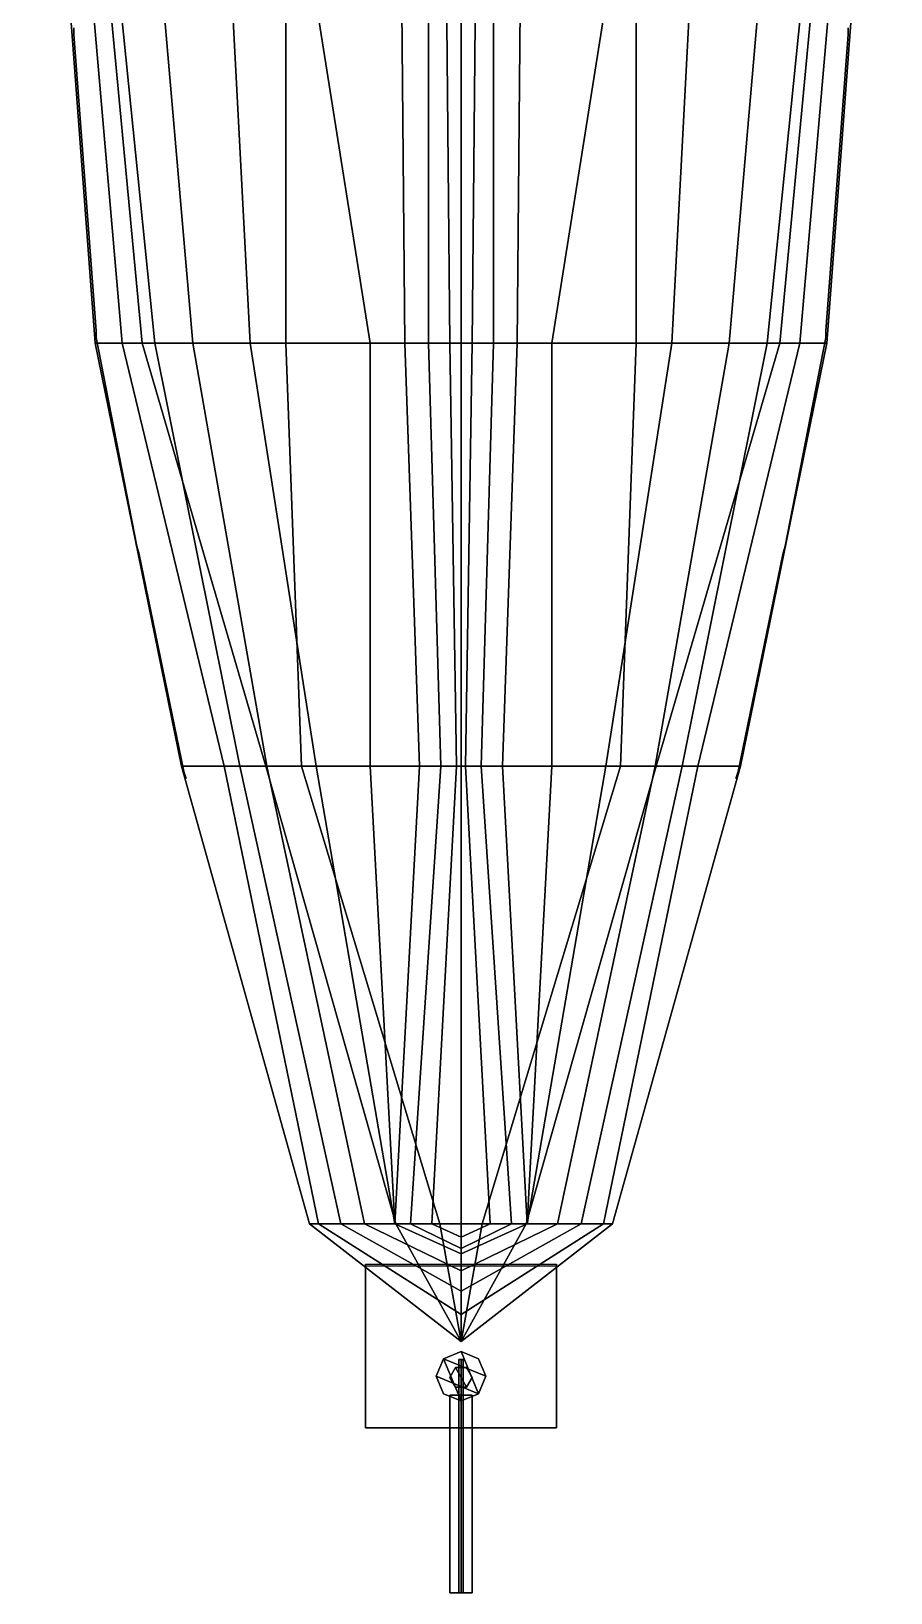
# Model space of a CAD drawing. Extents: x -4.6 to 4.6, y -46 to 43.8.
# Drawn here: x -3.83 to 3.83, y -46.04 to -32.12 of the extents above; entities that cross this region are included whole.
import ezdxf

# ---------------------------------------------------------------- set-up
doc = ezdxf.new("R2010")
doc.units = 0
doc.layers.get('0').update_dxf_attribs({"linetype": 'CONTINUOUS'})
doc.layers.add('RAILINGS', color=6, linetype='CONTINUOUS')

msp = doc.modelspace()

# ---------------------------------------------------------------- linework, layer by layer
for points in [[(-3.83, -27.28, 2.93), (-3.68, -27.28, 0.64), (-3.02, -34.9, 0.98), (-3.26, -34.9, 2.88)], [(-3.56, -27.28, 2.98), (-3.83, -27.28, 2.93), (-3.26, -34.9, 2.88), (-2.84, -34.9, 3.01)], [(-3.68, -27.28, 0.64), (-3.5, -27.28, 0.21), (-2.73, -34.9, 0.33), (-3.02, -34.9, 0.98)], [(-1.56, -27.28, 3.08), (-3.56, -27.28, 2.98), (-2.84, -34.9, 3.01), (-1.56, -34.9, 3.08)], [(-3.5, -27.28, 0.21), (-3.05, -27.28, -0.38), (-2.39, -34.9, -0.1), (-2.73, -34.9, 0.33)], [(-3.05, -27.28, -0.38), (-2.28, -27.28, -1.06), (-1.88, -34.9, -0.45), (-2.39, -34.9, -0.1)], [(-2.28, -27.28, -1.06), (-2.02, -27.28, -1.47), (-0.81, -34.9, -0.98), (-1.88, -34.9, -0.45)], [(-2.02, -27.28, -1.47), (-0.57, -27.28, -2.75), (-0.5, -34.9, -1.2), (-0.81, -34.9, -0.98)], [(0, -27.28, 3.08), (-1.56, -27.28, 3.08), (-1.56, -34.9, 3.08), (0, -34.9, 3.08)], [(-0.57, -27.28, -2.75), (-0.29, -27.28, -3.12), (-0.29, -34.9, -1.47), (-0.5, -34.9, -1.2)], [(-0.29, -27.28, -3.12), (-0.17, -27.28, -3.37), (-0.1, -34.9, -1.79), (-0.29, -34.9, -1.47)], [(0, -34.9, -2.04), (-0.1, -34.9, -1.79), (-0.17, -27.28, -3.37), (0, -27.28, -3.48)], [(0, -34.9, 3.08), (1.56, -34.9, 3.08), (1.56, -27.28, 3.08), (0, -27.28, 3.08)], [(0, -27.28, -3.48), (0.17, -27.28, -3.37), (0.1, -34.9, -1.79), (0, -34.9, -2.04)], [(0.29, -34.9, -1.47), (0.1, -34.9, -1.79), (0.17, -27.28, -3.37), (0.29, -27.28, -3.12)], [(0.5, -34.9, -1.2), (0.29, -34.9, -1.47), (0.29, -27.28, -3.12), (0.57, -27.28, -2.75)], [(0.81, -34.9, -0.98), (0.5, -34.9, -1.2), (0.57, -27.28, -2.75), (2.02, -27.28, -1.47)], [(1.88, -34.9, -0.45), (0.81, -34.9, -0.98), (2.02, -27.28, -1.47), (2.28, -27.28, -1.06)], [(1.56, -34.9, 3.08), (2.84, -34.9, 3.01), (3.56, -27.28, 2.98), (1.56, -27.28, 3.08)], [(2.39, -34.9, -0.1), (1.88, -34.9, -0.45), (2.28, -27.28, -1.06), (3.05, -27.28, -0.38)], [(2.73, -34.9, 0.33), (2.39, -34.9, -0.1), (3.05, -27.28, -0.38), (3.5, -27.28, 0.21)], [(3.02, -34.9, 0.98), (2.73, -34.9, 0.33), (3.5, -27.28, 0.21), (3.68, -27.28, 0.64)], [(2.84, -34.9, 3.01), (3.26, -34.9, 2.88), (3.83, -27.28, 2.93), (3.56, -27.28, 2.98)], [(3.26, -34.9, 2.88), (3.02, -34.9, 0.98), (3.68, -27.28, 0.64), (3.83, -27.28, 2.93)], [(-3.26, -34.9, 2.88), (-3.02, -34.9, 0.98), (-2.11, -38.67, 0.98), (-2.49, -38.67, 2.89)], [(-2.84, -34.9, 3.01), (-3.26, -34.9, 2.88), (-2.49, -38.67, 2.89), (-1.74, -38.67, 3.05)], [(-3.02, -34.9, 0.98), (-2.73, -34.9, 0.33), (-1.97, -38.67, 0.58), (-2.11, -38.67, 0.98)], [(-1.56, -34.9, 3.08), (-2.84, -34.9, 3.01), (-1.74, -38.67, 3.05), (-1.42, -38.67, 3.08)], [(-2.73, -34.9, 0.33), (-2.39, -34.9, -0.1), (-1.73, -38.67, 0.2), (-1.97, -38.67, 0.58)], [(-2.39, -34.9, -0.1), (-1.88, -34.9, -0.45), (-1.29, -38.67, -0.25), (-1.73, -38.67, 0.2)], [(-1.88, -34.9, -0.45), (-0.81, -34.9, -0.98), (-0.81, -38.67, -0.56), (-1.29, -38.67, -0.25)], [(0, -34.9, 3.08), (-1.56, -34.9, 3.08), (-1.42, -38.67, 3.08), (0, -38.67, 3.08)], [(-0.81, -34.9, -0.98), (-0.5, -34.9, -1.2), (-0.37, -38.67, -0.71), (-0.81, -38.67, -0.56)], [(-0.5, -34.9, -1.2), (-0.29, -34.9, -1.47), (-0.18, -38.67, -0.84), (-0.37, -38.67, -0.71)], [(-0.29, -34.9, -1.47), (-0.1, -34.9, -1.79), (-0.04, -38.67, -1.05), (-0.18, -38.67, -0.84)], [(0, -38.67, -1.06), (-0.04, -38.67, -1.05), (-0.1, -34.9, -1.79), (0, -34.9, -2.04)], [(0, -38.67, 3.08), (1.42, -38.67, 3.08), (1.56, -34.9, 3.08), (0, -34.9, 3.08)], [(0, -34.9, -2.04), (0.1, -34.9, -1.79), (0.04, -38.67, -1.05), (0, -38.67, -1.06)], [(0.18, -38.67, -0.84), (0.04, -38.67, -1.05), (0.1, -34.9, -1.79), (0.29, -34.9, -1.47)], [(0.37, -38.67, -0.71), (0.18, -38.67, -0.84), (0.29, -34.9, -1.47), (0.5, -34.9, -1.2)], [(0.81, -38.67, -0.56), (0.37, -38.67, -0.71), (0.5, -34.9, -1.2), (0.81, -34.9, -0.98)], [(1.29, -38.67, -0.25), (0.81, -38.67, -0.56), (0.81, -34.9, -0.98), (1.88, -34.9, -0.45)], [(1.73, -38.67, 0.2), (1.29, -38.67, -0.25), (1.88, -34.9, -0.45), (2.39, -34.9, -0.1)], [(1.42, -38.67, 3.08), (1.74, -38.67, 3.05), (2.84, -34.9, 3.01), (1.56, -34.9, 3.08)], [(1.97, -38.67, 0.58), (1.73, -38.67, 0.2), (2.39, -34.9, -0.1), (2.73, -34.9, 0.33)], [(1.74, -38.67, 3.05), (2.49, -38.67, 2.89), (3.26, -34.9, 2.88), (2.84, -34.9, 3.01)], [(2.11, -38.67, 0.98), (1.97, -38.67, 0.58), (2.73, -34.9, 0.33), (3.02, -34.9, 0.98)], [(2.49, -38.67, 2.89), (2.11, -38.67, 0.98), (3.02, -34.9, 0.98), (3.26, -34.9, 2.88)], [(-2.49, -38.67, 2.89), (-2.11, -38.67, 0.98), (-1.27, -42.75, 1.81), (-1.35, -42.75, 2.88)], [(-1.74, -38.67, 3.05), (-2.49, -38.67, 2.89), (-1.35, -42.75, 2.88), (-0.58, -42.75, 3.05)], [(-2.11, -38.67, 0.98), (-1.97, -38.67, 0.58), (-1.07, -42.75, 1.07), (-1.27, -42.75, 1.81)], [(-1.97, -38.67, 0.58), (-1.73, -38.67, 0.2), (-0.86, -42.75, 0.65), (-1.07, -42.75, 1.07)], [(-1.42, -38.67, 3.08), (-1.74, -38.67, 3.05), (-0.58, -42.75, 3.05), (-0.19, -42.75, 3.08)], [(-1.73, -38.67, 0.2), (-1.29, -38.67, -0.25), (-0.59, -42.75, 0.28), (-0.86, -42.75, 0.65)], [(0, -38.67, 3.08), (-1.42, -38.67, 3.08), (-0.19, -42.75, 3.08), (0, -42.75, 3.08)], [(-1.29, -38.67, -0.25), (-0.81, -38.67, -0.56), (-0.59, -42.75, 0.28)], [(-0.81, -38.67, -0.56), (-0.37, -38.67, -0.71), (-0.59, -42.75, 0.28)], [(-0.37, -38.67, -0.71), (-0.18, -38.67, -0.84), (-0.45, -42.75, 0.14), (-0.59, -42.75, 0.28)], [(-0.18, -38.67, -0.84), (-0.04, -38.67, -1.05), (-0.26, -42.75, 0.03), (-0.45, -42.75, 0.14)], [(-0.04, -38.67, -1.05), (0, -38.67, -1.06), (0, -42.75, -0.07), (-0.26, -42.75, 0.03)], [(0.26, -42.75, 0.03), (0, -42.75, -0.07), (0, -38.67, -1.06), (0.04, -38.67, -1.05)], [(0, -42.75, 3.08), (0.19, -42.75, 3.08), (1.42, -38.67, 3.08), (0, -38.67, 3.08)], [(0.45, -42.75, 0.14), (0.26, -42.75, 0.03), (0.04, -38.67, -1.05), (0.18, -38.67, -0.84)], [(0.59, -42.75, 0.28), (0.45, -42.75, 0.14), (0.18, -38.67, -0.84), (0.37, -38.67, -0.71)], [(0.19, -42.75, 3.08), (0.58, -42.75, 3.05), (1.74, -38.67, 3.05), (1.42, -38.67, 3.08)], [(0.59, -42.75, 0.28), (0.59, -42.75, 0.28), (0.37, -38.67, -0.71), (0.81, -38.67, -0.56)], [(0.58, -42.75, 3.05), (1.35, -42.75, 2.88), (2.49, -38.67, 2.89), (1.74, -38.67, 3.05)], [(0.86, -42.75, 0.65), (0.59, -42.75, 0.28), (1.29, -38.67, -0.25), (1.73, -38.67, 0.2)], [(0.59, -42.75, 0.28), (0.59, -42.75, 0.28), (0.81, -38.67, -0.56), (1.29, -38.67, -0.25)], [(1.07, -42.75, 1.07), (0.86, -42.75, 0.65), (1.73, -38.67, 0.2), (1.97, -38.67, 0.58)], [(1.27, -42.75, 1.81), (1.07, -42.75, 1.07), (1.97, -38.67, 0.58), (2.11, -38.67, 0.98)], [(1.35, -42.75, 2.88), (1.27, -42.75, 1.81), (2.11, -38.67, 0.98), (2.49, -38.67, 2.89)], [(-1.35, -42.75, 2.88), (-1.27, -42.75, 1.81), (0, -43.56, 1.96), (0, -43.8, 3.08)], [(-0.58, -42.75, 3.05), (-1.35, -42.75, 2.88), (0, -43.8, 3.08)], [(-1.27, -42.75, 1.81), (-1.07, -42.75, 1.07), (0, -43.35, 1.21), (0, -43.56, 1.96)], [(-1.07, -42.75, 1.07), (-0.86, -42.75, 0.65), (0, -43.17, 0.68), (0, -43.35, 1.21)], [(-0.86, -42.75, 0.65), (-0.59, -42.75, 0.28), (0, -43.02, 0.39), (0, -43.17, 0.68)], [(-0.59, -42.75, 0.28), (-0.45, -42.75, 0.14), (0, -42.97, 0.22), (0, -43.02, 0.39)], [(-0.19, -42.75, 3.08), (-0.58, -42.75, 3.05), (0, -43.8, 3.08)], [(-0.45, -42.75, 0.14), (-0.26, -42.75, 0.03), (0, -42.87, 0.09), (0, -42.97, 0.22)], [(-0.26, -42.75, 0.03), (0, -42.75, -0.07), (0, -42.75, -0.07), (0, -42.87, 0.09)], [(0, -42.75, 3.08), (-0.19, -42.75, 3.08), (0, -43.8, 3.08)], [(0, -43.56, 1.96), (0, -43.35, 1.21), (1.07, -42.75, 1.07), (1.27, -42.75, 1.81)], [(0, -43.8, 3.08), (0, -43.56, 1.96), (1.27, -42.75, 1.81), (1.35, -42.75, 2.88)], [(0, -43.02, 0.39), (0, -42.97, 0.22), (0.45, -42.75, 0.14), (0.59, -42.75, 0.28)], [(0, -42.97, 0.22), (0, -42.87, 0.09), (0.26, -42.75, 0.03), (0.45, -42.75, 0.14)], [(0, -42.87, 0.09), (0, -42.75, -0.07), (0, -42.75, -0.07), (0.26, -42.75, 0.03)], [(0, -43.17, 0.68), (0, -43.02, 0.39), (0.59, -42.75, 0.28), (0.86, -42.75, 0.65)], [(0, -43.35, 1.21), (0, -43.17, 0.68), (0.86, -42.75, 0.65), (1.07, -42.75, 1.07)], [(0, -43.8, 3.08), (0, -43.8, 3.08), (0.19, -42.75, 3.08), (0, -42.75, 3.08)], [(0, -43.8, 3.08), (0, -43.8, 3.08), (0.58, -42.75, 3.05), (0.19, -42.75, 3.08)], [(0, -43.8, 3.08), (0, -43.8, 3.08), (1.35, -42.75, 2.88), (0.58, -42.75, 3.05)], [(-0.85, -43.13, 2.94), (-0.85, -43.11, 2.84), (-0.85, -44.57, 2.84), (-0.85, -44.57, 2.94)], [(-0.85, -44.57, 2.84), (-0.85, -43.11, 2.84), (0.85, -43.11, 2.84), (0.85, -44.57, 2.84)], [(0.85, -44.57, 2.94), (0.85, -43.13, 2.94), (-0.85, -43.13, 2.94), (-0.85, -44.57, 2.94)], [(0.85, -44.57, 2.84), (0.85, -43.11, 2.84), (0.85, -43.13, 2.94), (0.85, -44.57, 2.94)], [(-0.156, -43.954, 2.4), (-0.22, -44.11, 2.4), (-0.22, -44.11, 4.4), (-0.156, -43.954, 4.4)], [(0.22, -44.11, 4.4), (-0.156, -43.954, 4.4), (-0.22, -44.11, 4.4), (0.156, -44.266, 4.4)], [(-0.156, -44.266, 2.4), (-0.22, -44.11, 2.4), (-0.156, -43.954, 2.4), (0, -44.33, 2.4)], [(0, -43.89, 2.4), (-0.156, -43.954, 2.4), (-0.156, -43.954, 4.4), (0, -43.89, 4.4)], [(0.156, -43.954, 4.4), (0, -43.89, 4.4), (-0.156, -43.954, 4.4), (0.22, -44.11, 4.4)], [(0, -44.33, 2.4), (-0.156, -43.954, 2.4), (0, -43.89, 2.4), (0.156, -44.266, 2.4)], [(-0.02, -46.04, 6.34), (0, -46.04, 6.36), (0, -43.96, 4.4), (-0.02, -43.96, 4.38)], [(0, -46.04, 6.32), (-0.02, -46.04, 6.34), (-0.02, -43.96, 4.38), (0, -43.96, 4.36)], [(0.156, -43.954, 2.4), (0, -43.89, 2.4), (0, -43.89, 4.4), (0.156, -43.954, 4.4)], [(0.156, -44.266, 2.4), (0, -43.89, 2.4), (0.156, -43.954, 2.4), (0.22, -44.11, 2.4)], [(0, -46.04, 6.36), (0.02, -46.04, 6.34), (0.02, -43.96, 4.38), (0, -43.96, 4.4)], [(0.02, -46.04, 6.34), (0, -46.04, 6.32), (0, -43.96, 4.36), (0.02, -43.96, 4.38)], [(0.22, -44.11, 2.4), (0.156, -43.954, 2.4), (0.156, -43.954, 4.4), (0.22, -44.11, 4.4)], [(-0.22, -44.11, 2.4), (-0.156, -44.266, 2.4), (-0.156, -44.266, 4.4), (-0.22, -44.11, 4.4)], [(0.156, -44.266, 4.4), (-0.22, -44.11, 4.4), (-0.156, -44.266, 4.4), (0, -44.33, 4.4)], [(-0.05, -44.033, 1.9), (-0.1, -44.12, 1.9), (-0.1, -44.12, 2.4), (-0.05, -44.033, 2.4)], [(-0.05, -44.207, 1.9), (-0.1, -44.12, 1.9), (-0.05, -44.033, 1.9), (0.05, -44.207, 1.9)], [(-0.1, -44.12, 1.9), (-0.05, -44.207, 1.9), (-0.05, -44.207, 2.4), (-0.1, -44.12, 2.4)], [(0.05, -44.033, 1.9), (-0.05, -44.033, 1.9), (-0.05, -44.033, 2.4), (0.05, -44.033, 2.4)], [(0.05, -44.207, 1.9), (-0.05, -44.033, 1.9), (0.05, -44.033, 1.9), (0.1, -44.12, 1.9)], [(0.1, -44.12, 1.9), (0.05, -44.033, 1.9), (0.05, -44.033, 2.4), (0.1, -44.12, 2.4)], [(0.05, -44.207, 1.9), (0.1, -44.12, 1.9), (0.1, -44.12, 2.4), (0.05, -44.207, 2.4)], [(0.156, -44.266, 2.4), (0.22, -44.11, 2.4), (0.22, -44.11, 4.4), (0.156, -44.266, 4.4)], [(-0.156, -44.266, 2.4), (0, -44.33, 2.4), (0, -44.33, 4.4), (-0.156, -44.266, 4.4)], [(-0.05, -44.207, 1.9), (0.05, -44.207, 1.9), (0.05, -44.207, 2.4), (-0.05, -44.207, 2.4)], [(0, -44.33, 2.4), (0.156, -44.266, 2.4), (0.156, -44.266, 4.4), (0, -44.33, 4.4)], [(0.1, -46.04, 6.36), (0.1, -44.28, 3.32), (-0.1, -44.28, 3.32), (-0.1, -46.04, 6.36)], [(-0.1, -44.28, 3.32), (-0.1, -44.28, 2.94), (-0.1, -46.04, 6.06), (-0.1, -46.04, 6.36)], [(-0.1, -46.04, 6.06), (-0.1, -44.28, 2.94), (0.1, -44.28, 2.94), (0.1, -46.04, 6.06)], [(0.1, -46.04, 6.06), (0.1, -44.28, 2.94), (0.1, -44.28, 3.32), (0.1, -46.04, 6.36)], [(-0.85, -44.57, 2.94), (-0.85, -44.57, 2.84), (0.85, -44.57, 2.84), (0.85, -44.57, 2.94)], [(-0.1, -46.04, 6.36), (-0.1, -46.04, 6.06), (0.1, -46.04, 6.06), (0.1, -46.04, 6.36)]]:
    msp.add_3dface(points)
at = {"layer": 'RAILINGS'}
for points in [[(-3.45, -32.15, 4.14), (-3.45, -32.09, 4.14), (-3.45, -32.09, 2.89), (-3.45, -32.15, 2.89)], [(-3.45, -32.15, 2.89), (-3.45, -32.09, 2.89), (-3.45, -32.09, 4.14), (-3.45, -32.15, 4.14)], [(-3.45, -32.15, 4.08), (-3.45, -32.15, 4.14), (-3.25, -34.79, 4.14), (-3.25, -34.79, 4.08)], [(-3.25, -34.79, 4.08), (-3.25, -34.79, 4.14), (-3.45, -32.15, 4.14), (-3.45, -32.15, 4.08)], [(-3.45, -32.15, 3.67), (-3.45, -32.15, 3.73), (-3.25, -34.79, 3.73), (-3.25, -34.79, 3.67)], [(-3.25, -34.79, 3.67), (-3.25, -34.79, 3.73), (-3.45, -32.15, 3.73), (-3.45, -32.15, 3.67)], [(-3.25, -34.79, 3.26), (-3.25, -34.79, 3.32), (-3.45, -32.15, 3.32), (-3.45, -32.15, 3.26)], [(-3.45, -32.15, 3.26), (-3.45, -32.15, 3.32), (-3.25, -34.79, 3.32), (-3.25, -34.79, 3.26)], [(3.45, -32.15, 3.26), (3.45, -32.15, 3.32), (3.25, -34.79, 3.32), (3.25, -34.79, 3.26)], [(3.25, -34.79, 3.26), (3.25, -34.79, 3.32), (3.45, -32.15, 3.32), (3.45, -32.15, 3.26)], [(3.25, -34.79, 3.67), (3.25, -34.79, 3.73), (3.45, -32.15, 3.73), (3.45, -32.15, 3.67)], [(3.45, -32.15, 3.67), (3.45, -32.15, 3.73), (3.25, -34.79, 3.73), (3.25, -34.79, 3.67)], [(3.45, -32.15, 4.08), (3.45, -32.15, 4.14), (3.25, -34.79, 4.14), (3.25, -34.79, 4.08)], [(3.25, -34.79, 4.08), (3.25, -34.79, 4.14), (3.45, -32.15, 4.14), (3.45, -32.15, 4.08)], [(3.45, -32.15, 2.89), (3.45, -32.09, 2.89), (3.45, -32.09, 4.14), (3.45, -32.15, 4.14)], [(3.45, -32.15, 4.14), (3.45, -32.09, 4.14), (3.45, -32.09, 2.89), (3.45, -32.15, 2.89)], [(-3.25, -34.85, 2.88), (-3.25, -34.79, 2.88), (-3.25, -34.79, 4.14), (-3.25, -34.85, 4.14)], [(-3.25, -34.85, 4.14), (-3.25, -34.79, 4.14), (-3.25, -34.79, 2.88), (-3.25, -34.85, 2.88)], [(3.25, -34.85, 4.14), (3.25, -34.79, 4.14), (3.25, -34.79, 2.88), (3.25, -34.85, 2.88)], [(3.25, -34.85, 2.88), (3.25, -34.79, 2.88), (3.25, -34.79, 4.14), (3.25, -34.85, 4.14)], [(-2.89, -36.71, 4.11), (-2.89, -36.71, 4.17), (-3.25, -34.85, 4.14), (-3.25, -34.85, 4.08)], [(-3.25, -34.85, 4.08), (-3.25, -34.85, 4.14), (-2.89, -36.71, 4.17), (-2.89, -36.71, 4.11)], [(-3.25, -34.85, 3.67), (-3.25, -34.85, 3.73), (-2.89, -36.71, 3.76), (-2.89, -36.71, 3.7)], [(-2.89, -36.71, 3.7), (-2.89, -36.71, 3.76), (-3.25, -34.85, 3.73), (-3.25, -34.85, 3.67)], [(-2.89, -36.71, 3.29), (-2.89, -36.71, 3.35), (-3.25, -34.85, 3.32), (-3.25, -34.85, 3.26)], [(-3.25, -34.85, 3.26), (-3.25, -34.85, 3.32), (-2.89, -36.71, 3.35), (-2.89, -36.71, 3.29)], [(3.25, -34.85, 3.26), (3.25, -34.85, 3.32), (2.89, -36.71, 3.35), (2.89, -36.71, 3.29)], [(2.89, -36.71, 3.29), (2.89, -36.71, 3.35), (3.25, -34.85, 3.32), (3.25, -34.85, 3.26)], [(2.89, -36.71, 3.7), (2.89, -36.71, 3.76), (3.25, -34.85, 3.73), (3.25, -34.85, 3.67)], [(3.25, -34.85, 3.67), (3.25, -34.85, 3.73), (2.89, -36.71, 3.76), (2.89, -36.71, 3.7)], [(3.25, -34.85, 4.08), (3.25, -34.85, 4.14), (2.89, -36.71, 4.17), (2.89, -36.71, 4.11)], [(2.89, -36.71, 4.11), (2.89, -36.71, 4.17), (3.25, -34.85, 4.14), (3.25, -34.85, 4.08)], [(-2.87, -36.77, 4.17), (-2.89, -36.71, 4.17), (-2.89, -36.71, 2.88), (-2.87, -36.77, 2.88)], [(-2.87, -36.77, 2.88), (-2.89, -36.71, 2.88), (-2.89, -36.71, 4.17), (-2.87, -36.77, 4.17)], [(2.87, -36.77, 4.17), (2.89, -36.71, 4.17), (2.89, -36.71, 2.88), (2.87, -36.77, 2.88)], [(2.87, -36.77, 2.88), (2.89, -36.71, 2.88), (2.89, -36.71, 4.17), (2.87, -36.77, 4.17)], [(-2.87, -36.77, 4.11), (-2.87, -36.77, 4.17), (-2.47, -38.72, 4.17), (-2.47, -38.72, 4.11)], [(-2.47, -38.72, 4.11), (-2.47, -38.72, 4.17), (-2.87, -36.77, 4.17), (-2.87, -36.77, 4.11)], [(-2.47, -38.72, 3.7), (-2.47, -38.72, 3.76), (-2.87, -36.77, 3.76), (-2.87, -36.77, 3.7)], [(-2.87, -36.77, 3.7), (-2.87, -36.77, 3.76), (-2.47, -38.72, 3.76), (-2.47, -38.72, 3.7)], [(-2.87, -36.77, 3.29), (-2.87, -36.77, 3.35), (-2.47, -38.72, 3.35), (-2.47, -38.72, 3.29)], [(-2.47, -38.72, 3.29), (-2.47, -38.72, 3.35), (-2.87, -36.77, 3.35), (-2.87, -36.77, 3.29)], [(2.47, -38.72, 3.29), (2.47, -38.72, 3.35), (2.87, -36.77, 3.35), (2.87, -36.77, 3.29)], [(2.87, -36.77, 3.29), (2.87, -36.77, 3.35), (2.47, -38.72, 3.35), (2.47, -38.72, 3.29)], [(2.87, -36.77, 3.7), (2.87, -36.77, 3.76), (2.47, -38.72, 3.76), (2.47, -38.72, 3.7)], [(2.47, -38.72, 3.7), (2.47, -38.72, 3.76), (2.87, -36.77, 3.76), (2.87, -36.77, 3.7)], [(2.47, -38.72, 4.11), (2.47, -38.72, 4.17), (2.87, -36.77, 4.17), (2.87, -36.77, 4.11)], [(2.87, -36.77, 4.11), (2.87, -36.77, 4.17), (2.47, -38.72, 4.17), (2.47, -38.72, 4.11)], [(-2.45, -38.78, 4.17), (-2.47, -38.72, 4.17), (-2.47, -38.72, 2.88), (-2.45, -38.78, 2.88)], [(-2.45, -38.78, 2.88), (-2.47, -38.72, 2.88), (-2.47, -38.72, 4.17), (-2.45, -38.78, 4.17)], [(2.45, -38.78, 4.17), (2.47, -38.72, 4.17), (2.47, -38.72, 2.88), (2.45, -38.78, 2.88)], [(2.45, -38.78, 2.88), (2.47, -38.72, 2.88), (2.47, -38.72, 4.17), (2.45, -38.78, 4.17)]]:
    msp.add_3dface(points, dxfattribs=at)

doc.saveas('drawing.dxf')
